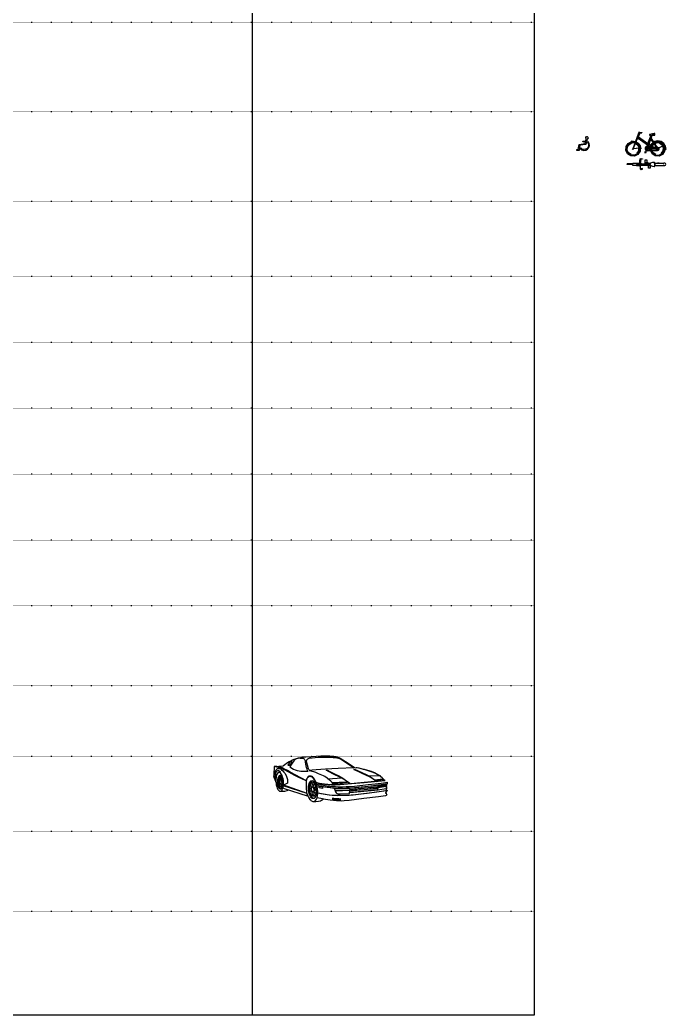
# Model space of a CAD drawing. Header units: millimetres. Extents: x 85290 to 188623, y -54691 to 10726.
# Drawn here: x 106373 to 127456, y -54691 to -22202 of the extents above; entities that cross this region are included whole.
import ezdxf

# ---------------------------------------------------------------- set-up
doc = ezdxf.new("R2010")
doc.units = ezdxf.units.MM
doc.linetypes.add('ACAD_ISO07W100', pattern=[3, 0, -3])
doc.linetypes.add('ELGO_LTYPE0', pattern=[0])
doc.layers.add('AUTO', color=150, linetype='Continuous')
doc.layers.add('RAZMER', color=5, linetype='Continuous')

# ---------------------------------------------------------------- blocks, each defined once
blk = doc.blocks.new('Handicap')
h = blk.add_hatch(color=1)
h.paths.add_polyline_path([(-0.34, 1.82), (1.03, 1.61), (1.11, 2.11), (-0.46, 2.34), (-0.68, 3.32, 5.475426), (-1.17, 3.22), (-0.53, 0.4), (2.68, -0.06), (3.17, -2.83), (4.42, -2.83), (4.42, -2.33), (3.59, -2.33), (3.11, 0.38), (-0.12, 0.85)])
h.paths.add_polyline_path([(2.54, -1.84), (2.16, -1.51, -0.996314), (-1.35, 1.51), (-1.73, 1.84, 0.996968)])
at = {"color": 1}
blk.add_lwpolyline([(-1.73, 1.84), (-1.35, 1.51, 0.996314), (2.16, -1.51), (2.54, -1.84, -0.996314), (-1.73, 1.84)], format="xyb", dxfattribs=at)
blk.add_lwpolyline([(-0.12, 0.85), (-0.34, 1.82), (1.03, 1.61), (1.11, 2.11), (-0.46, 2.34), (-0.68, 3.32, 5.475426), (-1.17, 3.22), (-0.53, 0.4), (2.68, -0.06), (3.17, -2.83), (4.42, -2.83), (4.42, -2.33), (3.59, -2.33), (3.11, 0.38)], format="xyb", close=True, dxfattribs=at)
blk = doc.blocks.new('a_32')
for p, q in [((-69.853139, 1.505518), (-69.317198, 2.258933)), ((-69.853139, 1.505518), (-59.250403, 1.505518)), ((-69.317198, 0.752103), (-69.853139, 1.505518)), ((-69.317198, 2.258933), (-59.746695, 2.258933)), ((-59.746695, 2.258933), (-69.317198, 2.258933)), ((-68.954301, 0.752103), (-69.317198, 0.752103)), ((-65.451193, 0.752103), (-68.954301, 0.752103)), ((-59.746695, 0.752103), (-65.451193, 0.752103)), ((-59.746695, 2.258933), (-59.250403, 2.258933)), ((-59.250403, 0.752103), (-59.746695, 0.752103)), ((-59.250403, -0.583208), (-59.250403, 3.292334)), ((-59.250403, 3.292334), (-46.894742, 3.292334)), ((-57.804513, 3.292334), (-57.804513, 3.338718)), ((-57.804513, 3.338718), (-57.068754, 3.338718)), ((-57.804513, 3.338718), (-56.914855, 3.292334)), ((-57.068754, 3.338718), (-56.179119, 3.292334)), ((-56.269742, 3.297067), (-46.853924, 3.589988)), ((-53.21486, 3.099418), (-50.666214, 2.966547)), ((-52.976585, -0.061285), (-50.666214, 0.059176)), ((-52.914072, 2.687788), (-50.666214, 2.570605)), ((-52.87931, 0.339747), (-50.666214, 0.455129)), ((-49.930668, 2.966547), (-52.624822, 3.107035)), ((-49.930668, 0.059176), (-52.386332, -0.068843)), ((-51.122284, 1.105464), (-51.022268, 1.912892)), ((-50.656462, 0.459373), (-51.122284, 1.105464)), ((-51.022268, 1.912892), (-50.415254, 2.408695)), ((-50.666214, 2.966547), (-49.930668, 2.966547)), ((-50.666214, 2.570605), (-49.930668, 2.570605)), ((-50.666214, 0.455129), (-50.525404, 0.455129)), ((-50.666214, 0.059176), (-49.930668, 0.059176)), ((-50.626183, 0.455129), (-50.656462, 0.459373)), ((-50.415254, 2.408695), (-47.535372, 2.408695)), ((-49.930668, 2.570605), (-49.930668, 2.966547)), ((-49.930668, 0.059176), (-49.930668, 0.381541)), ((-49.930668, 0.357711), (-49.897671, 0.353074)), ((-49.897671, 0.353074), (-49.3047, 0.353074)), ((-49.350215, 0.412357), (-49.11387, 0.10488)), ((-49.182034, 2.408695), (-49.029112, 2.529252)), ((-49.11387, 0.10488), (-48.758603, 0.384963)), ((-49.11387, 0.10488), (-46.792579, 0.10488)), ((-49.029112, 2.529252), (-48.936534, 2.408695)), ((-49.029112, 2.529252), (-46.999431, 2.529252)), ((-48.758603, 0.384963), (-48.762703, 0.396919)), ((-48.758603, 0.384963), (-48.756075, 0.396776)), ((-48.512126, 0.353074), (-47.535372, 0.353074)), ((-47.535372, 0.226021), (-47.535372, 2.455568)), ((-47.535372, 2.455568), (-45.360351, 2.455568)), ((-45.360351, 0.226021), (-47.535372, 0.226021)), ((-47.009588, 2.455568), (-45.801759, 11.260498)), ((-46.809197, 0.226021), (-45.801759, -7.118118)), ((-45.107437, 10.753322), (-46.165252, 2.455568)), ((-46.155882, 2.529252), (-30.999423, 2.529252)), ((-46.058608, 3.292334), (-45.77384, 3.292334)), ((-46.017385, 3.616011), (-45.088482, 3.644919)), ((-45.107437, -6.610942), (-45.979119, 0.226021)), ((-45.963693, 0.10488), (-30.718375, 0.10488)), ((-45.801759, 11.260498), (-44.379688, 12.06187)), ((-45.088482, 3.237104), (-45.606065, 3.220999)), ((-45.360351, 2.455568), (-45.360351, 0.226021)), ((-45.276571, 3.231251), (-44.072271, 2.732027)), ((-44.280863, 11.184621), (-45.107437, 10.753322)), ((-45.088482, 3.644919), (-45.088482, 3.237104)), ((-45.052743, -0.408101), (-44.091416, 0.003076)), ((-44.379688, 12.06187), (-42.022276, 11.448538)), ((-42.022276, 10.565281), (-44.280863, 11.184621)), ((-44.091416, 0.003076), (-44.048644, 0.10488)), ((-44.072271, 2.732027), (-43.9883, 2.529252)), ((-42.022276, 11.448538), (-42.022276, 10.565281)), ((-37.005663, 4.785693), (-37.005663, 9.544337)), ((-37.005663, 9.544337), (-34.125591, 9.544337)), ((-36.132432, 4.785693), (-37.005663, 4.785693)), ((-36.863685, 3.185988), (-36.863685, 3.845894)), ((-36.863685, 3.845894), (-36.771894, 3.844476)), ((-35.390044, 3.163087), (-36.863685, 3.185988)), ((-36.771894, 3.844476), (-36.282635, 3.83687)), ((-36.203719, 3.835642), (-36.771894, 3.844476)), ((-36.771894, 3.844476), (-36.217595, 3.835833)), ((-36.445714, 3.851557), (-36.445714, 4.785693)), ((-32.169152, 3.851557), (-36.445714, 3.851557)), ((-36.406255, 3.178859), (-36.282635, 3.176951)), ((-36.282635, 3.83687), (-36.203719, 3.835642)), ((-36.282635, 3.83687), (-33.735562, 3.797269)), ((-36.134005, 3.174663), (-34.084392, 3.142774)), ((-36.132432, 4.90737), (-32.169152, 4.90737)), ((-36.091424, 3.83389), (-33.666015, 3.796196)), ((-35.390044, 3.822947), (-32.913304, 3.784466)), ((-32.892204, 3.124213), (-35.390044, 3.163087)), ((-34.125591, 9.544337), (-34.125591, 4.90737)), ((-34.084392, 3.142774), (-34.084392, 2.529252)), ((-33.128334, 2.561379), (-27.733613, 2.561379)), ((-33.014083, -0.863671), (-33.014083, 0.10488)), ((-32.913304, 3.124559), (-28.757239, 3.059912)), ((-31.862903, 3.108203), (-32.892204, 3.124213)), ((-32.70607, 3.12134), (-32.70607, 3.665483)), ((-32.70607, 3.665483), (-26.57013, 3.570068)), ((-27.361346, 3.038228), (-32.70607, 3.12134)), ((-32.636738, 3.780174), (-29.246307, 3.727436)), ((-32.169152, 4.90737), (-32.169152, 3.851557)), ((-31.312705, 2.561379), (-31.312705, 3.099656)), ((-31.312705, 3.099656), (-29.389453, 3.069723)), ((-31.312705, 2.859569), (-27.39122, 2.999806)), ((-31.287909, 2.561379), (-27.63145, 2.692139)), ((-30.877352, 3.092921), (-27.361346, 3.038228)), ((-30.718375, 0.10488), (-30.363107, 0.384963)), ((-30.607629, 0.192189), (-28.737522, 0.192189)), ((-30.363107, 0.384963), (-30.347276, 0.46103)), ((-30.349613, 0.449657), (-28.086925, 0.449657)), ((-29.246307, 3.727436), (-29.354501, 3.729105)), ((-29.246307, 3.727436), (-28.665257, 3.718412)), ((-28.757239, 3.059912), (-28.665257, 3.058493)), ((-28.737522, 0.192189), (-28.737522, -0.846636)), ((-28.737522, 0.122607), (-27.805686, 0.089312)), ((-27.146101, 3.313816), (-28.73478, 1.279247)), ((-28.73478, 1.279247), (-27.146101, -0.755322)), ((-28.665257, 3.718412), (-28.665257, 3.602636)), ((-28.665257, 3.058493), (-27.361346, 3.038228)), ((-27.853728, 2.561379), (-27.806855, 2.685893)), ((-27.806855, 0.089359), (-27.772475, 0)), ((-27.772475, 0), (-27.714849, -0.026905)), ((-23.742581, 4.827833), (-27.146101, 3.313816)), ((-20.568181, 4.853511), (-23.742581, 4.827833)), ((-20.355082, 4.853511), (-20.568181, 4.853511)), ((-19.149805, 2.793264), (-20.568181, 4.853511)), ((-18.914843, 2.793264), (-20.355082, 4.853511)), ((-19.379688, 3.45825), (-14.51602, 3.382671)), ((-19.261528, 3.289259), (-4.074622, 3.289259)), ((-19.149805, -0.234771), (-19.149805, 2.793264)), ((-18.914843, -0.234771), (-18.914843, 2.793264)), ((-17.08088, 3.422511), (-17.08088, 3.538227)), ((-17.08088, 3.538227), (-17.020321, 3.537309)), ((-17.020321, 3.537309), (-15.882826, 3.519583)), ((-16.586328, 3.530562), (-12.933016, 3.473783)), ((-16.110945, 3.523147), (-13.035942, 3.475344)), ((-13.035942, 3.475344), (-14.480877, 3.497803)), ((-14.480877, 3.497803), (-11.745716, 3.455269)), ((-14.38458, 3.380609), (-14.360357, 3.380227)), ((-14.360357, 3.380227), (-14.360357, 3.289259)), ((-14.211345, 3.493607), (-12.900019, 3.473246)), ((-11.685157, 3.45434), (-12.067581, 3.460252)), ((-11.745716, 3.455269), (-11.685157, 3.45434)), ((-11.685157, 3.289259), (-11.685157, 3.45434)), ((-10.082627, 3.289259), (-3.361917, 3.534663)), ((-3.361917, 3.104782), (-3.697658, 3.092527)), ((-3.361917, 3.534663), (-3.361917, 3.104782)), ((-1.220513, 3.289259), (-3.361917, 3.289259)), ((-1.25568, -0.586283), (0, 0)), ((0.017571, 2.728951), (-1.220513, 3.289259)), ((0, 0), (0.530838, 1.37744)), ((0.530838, 1.37744), (0.017571, 2.728951)), ((-53.883601, -0.583208), (-59.250403, -0.583208)), ((-49.503327, -0.583208), (-53.883601, -0.583208)), ((-52.533222, -0.583208), (-46.673251, -0.765526)), ((-46.698261, -0.583208), (-49.503327, -0.583208)), ((-45.875788, -0.583208), (-45.80586, -0.583208)), ((-45.849419, -0.791168), (-44.864846, -0.821781)), ((-45.801759, -7.118118), (-44.379688, -7.919478)), ((-44.864846, -0.413966), (-45.382834, -0.397849)), ((-45.300007, -0.400436), (-44.864846, -0.413966)), ((-44.864846, -0.413966), (-45.296884, -0.400543)), ((-44.280863, -7.042241), (-45.107437, -6.610942)), ((-44.864846, -0.821781), (-44.864846, -0.413966)), ((-44.379688, -7.919478), (-42.022276, -7.306158)), ((-42.022276, -6.422901), (-44.280863, -7.042241)), ((-42.022276, -7.306158), (-42.022276, -6.422901)), ((-30.801178, -0.863671), (-33.014083, -0.863671)), ((-30.801178, -5.605268), (-30.801178, -0.846636)), ((-30.801178, -0.846636), (-27.930666, -0.846636)), ((-27.930666, -5.605268), (-30.801178, -5.605268)), ((-27.930666, -0.846636), (-27.930666, -5.605268)), ((-27.146101, -0.755322), (-23.742581, -2.26934)), ((-23.742581, -2.26934), (-20.568181, -2.295017)), ((-20.568181, -2.295017), (-19.149805, -0.234771)), ((-20.568181, -2.295017), (-20.355082, -2.295017)), ((-20.355082, -2.295017), (-18.914843, -0.234771)), ((-19.160557, -0.586283), (-4.105282, -0.586283)), ((-8.953906, -0.586283), (-3.361917, -0.819147)), ((-3.361917, -0.389254), (-3.711916, -0.374711)), ((-3.361917, -0.819147), (-3.361917, -0.389254)), ((-3.361917, -0.586283), (-1.25568, -0.586283))]:
    blk.add_line(p, q)
blk = doc.blocks.new('a_41')
at = {"color": 0, "linetype": 'ELGO_LTYPE0'}
for p, q in [((-55.605568, 62.487304), (-61.174415, 47.187304)), ((-55.862697, 52.449315), (-52.490138, 61.715334)), ((-55.605568, 65.092092), (-52.228613, 65.092092)), ((-55.605568, 61.715334), (-52.228613, 61.715334)), ((-52.913966, 64.16924), (-54.478126, 64.16924)), ((-54.478126, 62.783789), (-52.913966, 62.783789)), ((-52.913966, 64.16924), (-47.046094, 64.16924)), ((-52.913966, 62.783789), (-52.913966, 64.16924)), ((-52.913966, 62.783789), (-47.046094, 62.783789)), ((-52.228613, 65.092092), (-52.228613, 64.16924)), ((-52.228613, 61.715334), (-52.228613, 62.783789)), ((-47.046094, 62.783789), (-50.706153, 62.783789)), ((-47.046094, 64.16924), (-47.046094, 62.783789)), ((-30.206348, 33.841896), (-21.885938, 56.701564)), ((-13.736915, 60.931933), (-26.416114, 58.431351)), ((-26.416114, 58.431351), (-26.280763, 56.701564)), ((-26.280763, 56.701564), (-13.406056, 56.701564)), ((-21.83379, 47.259277), (-18.396973, 56.701564)), ((-18.665431, 59.959966), (-11.534864, 61.366212)), ((-11.534864, 61.366212), (-13.736915, 60.931933)), ((-13.406056, 56.701564), (-13.736915, 60.931933)), ((-13.406056, 56.701564), (-11.17002, 56.701564)), ((-11.17002, 56.701564), (-11.534864, 61.366212)), ((-89.666991, 25.858158), (-83.987014, 34.518945)), ((-88.859962, 25.591898), (-83.421193, 33.884769)), ((-87.554007, 25.161087), (-82.505666, 32.858741)), ((-86.154591, 24.704003), (-81.520413, 31.770169)), ((-83.987014, 34.518945), (-74.7375, 39.179396)), ((-83.421193, 33.884769), (-74.564551, 38.347363)), ((-82.505666, 32.858741), (-74.284767, 37.000978)), ((-81.520413, 31.770169), (-73.973929, 35.572558)), ((-74.7375, 39.179396), (-73.793851, 39.125687)), ((-74.564551, 38.347363), (-71.618848, 38.179689)), ((-74.284767, 37.000978), (-65.094044, 36.477929)), ((-74.223046, 36.770999), (-65.153711, 36.254882)), ((-73.793851, 41.284179), (-64.292287, 39.604008)), ((-73.793851, 38.564652), (-73.793851, 41.284179)), ((-73.793851, 38.634866), (-65.461524, 37.160158)), ((-65.492483, 37.095409), (-73.793851, 38.564652)), ((-64.710059, 36.633402), (-71.548926, 19.384819)), ((-70.004885, 20.398831), (-63.78467, 36.087012)), ((-65.537207, 35.092383), (-65.365626, 34.979885)), ((-58.717774, 33.095312), (-65.492483, 37.095409)), ((-65.461524, 37.160158), (-58.661036, 33.144974)), ((-65.153711, 36.254882), (-64.920704, 36.10205)), ((-65.094044, 36.477929), (-64.838185, 36.31016)), ((-64.459278, 34.385448), (-58.470901, 30.458301)), ((-64.292287, 39.604008), (-63.676368, 39.240628)), ((-64.05332, 38.289845), (-60.466408, 47.336429)), ((-64.014356, 35.507714), (-57.557519, 31.273245)), ((-63.931836, 35.715723), (-57.470997, 31.478715)), ((-59.324317, 47.336429), (-63.136916, 37.720507)), ((-62.750782, 38.69453), (-56.52002, 35.01836)), ((-61.174415, 47.187304), (-60.607325, 46.980863)), ((-60.607325, 46.980863), (-61.015137, 47.129297)), ((-60.466408, 47.336429), (-59.324317, 47.336429)), ((-54.146095, 27.167529), (-58.717774, 33.095312)), ((-58.661036, 33.144974), (-54.072072, 27.194631)), ((-58.470901, 30.458301), (-54.668458, 22.911966)), ((-58.423244, 50.87471), (-57.500781, 52.871388)), ((-58.175294, 46.095705), (-57.115625, 49.007129)), ((-58.056347, 51.668852), (-29.624512, 31.15347)), ((-57.557519, 31.273245), (-53.469922, 23.161035)), ((-57.326563, 31.291359), (-53.253906, 23.208838)), ((-57.155763, 49.036133), (-31.431935, 30.474609)), ((-56.52002, 35.01836), (-51.279103, 28.217727)), ((-55.939453, 52.504688), (-30.179102, 33.916801)), ((-52.998828, 22.204739), (-54.146095, 27.167529)), ((-54.072072, 27.194631), (-52.920507, 22.213041)), ((-51.279103, 28.217727), (-49.358888, 19.903958)), ((-34.327637, 22.518897), (-31.380861, 30.61499)), ((-32.903613, 27.086574), (-32.687696, 27.024662)), ((-31.372169, 20.465529), (-26.681837, 31.125098)), ((-29.926075, 30.129349), (-29.495801, 31.0606)), ((-25.167676, 33.174222), (-29.624512, 33.174222)), ((-29.624512, 31.125098), (-25.167676, 31.125098)), ((-29.495801, 31.0606), (-29.585157, 31.125098)), ((-29.495801, 31.0606), (-29.466016, 31.125098)), ((-26.960352, 33.174222), (-22.235548, 46.15547)), ((-25.167676, 31.125098), (-25.167676, 33.174222)), ((-23.987403, 26.731497), (-19.186427, 34.387111)), ((-15.273927, 35.77432), (-23.027442, 47.336429)), ((-23.027442, 47.336429), (-21.885938, 47.336429)), ((-14.520216, 36.353516), (-21.885938, 47.336429)), ((-21.885938, 47.336429), (-14.709766, 36.636138)), ((-21.885938, 47.336429), (-14.794337, 36.762309)), ((-15.159473, 37.306738), (-21.83379, 47.259277)), ((-21.42881, 25.579834), (-17.225196, 32.278227)), ((-17.173243, 32.222318), (-21.361036, 25.549316)), ((-20.960645, 25.161087), (-15.912208, 32.858741)), ((-19.575099, 24.704003), (-14.940821, 31.770169)), ((-19.186427, 34.387111), (-15.92793, 36.749613)), ((-17.225196, 32.278227), (-10.995607, 36.798244)), ((-10.967189, 36.725294), (-17.173243, 32.222318)), ((-15.912208, 32.858741), (-13.973633, 33.835548)), ((-12.066602, 39.549219), (-15.159473, 37.306738)), ((-14.940821, 31.770169), (-13.182716, 32.656008)), ((-14.293263, 34.312015), (-5.697657, 21.494341)), ((-13.525001, 34.869438), (-4.555567, 21.494341)), ((-7.691309, 37.000978), (-13.120118, 34.265625)), ((-13.120118, 34.265625), (-12.992774, 34.075683)), ((-12.329103, 33.086133), (-7.394336, 35.572558)), ((-6.33877, 24.153417), (-12.329103, 33.086133)), ((-3.362696, 41.44063), (-12.066602, 39.549219)), ((-10.995607, 36.798244), (-3.362696, 38.458305)), ((-3.362696, 38.379204), (-10.967189, 36.725294)), ((-7.643458, 36.770999), (1.42578, 36.254882)), ((-3.574805, 20.382178), (12.977148, 29.99556)), ((5.341211, 39.549219), (-3.362696, 41.44063)), ((-3.362696, 38.458305), (4.270117, 36.798244)), ((4.241796, 36.725294), (-3.362696, 38.379204)), ((1.042284, 35.092383), (8.108593, 30.458301)), ((1.42578, 36.254882), (9.021972, 31.273245)), ((10.447754, 32.222318), (4.241796, 36.725294)), ((4.270117, 36.798244), (10.499705, 32.278227)), ((12.461035, 34.387111), (5.341211, 39.549219)), ((8.108593, 30.458301), (9.06211, 28.565919)), ((9.021972, 31.273245), (10.086424, 29.160791)), ((11.911131, 22.911966), (9.391211, 27.912843)), ((13.109569, 23.161035), (10.41543, 28.507715)), ((11.759375, 30.132425), (10.447754, 32.222318)), ((10.499705, 32.278227), (11.823143, 30.169487)), ((12.147654, 29.51377), (14.635645, 25.549316)), ((14.703418, 25.579834), (12.211327, 29.550785)), ((17.261915, 26.731497), (12.461035, 34.387111)), ((12.977148, 29.99556), (12.977148, 30.839747)), ((-90.255569, 15.517729), (-89.666991, 25.858158)), ((-85.595022, 6.268406), (-90.255569, 15.517729)), ((-89.423441, 15.690678), (-88.859962, 25.591898)), ((-84.960841, 6.834232), (-89.423441, 15.690678)), ((-88.077151, 15.97051), (-87.554007, 25.161087)), ((-83.934765, 7.74976), (-88.077151, 15.97051)), ((-87.833207, 16.018313), (-83.745604, 7.90615)), ((-86.634766, 16.267436), (-86.154591, 24.704003)), ((-82.832228, 8.721101), (-86.634766, 16.267436)), ((-76.933985, 0.588524), (-85.595022, 6.268406)), ((-76.667773, 1.395607), (-84.960841, 6.834232)), ((-76.236914, 2.701461), (-83.934765, 7.74976)), ((-83.745604, 7.90615), (-76.149415, 2.924561)), ((-75.765918, 4.087019), (-82.832228, 8.721101)), ((-66.593458, 0), (-76.933985, 0.588524)), ((-66.766407, 0.832081), (-76.667773, 1.395607)), ((-67.046289, 2.178418), (-76.236914, 2.701461)), ((-76.149415, 2.924561), (-67.080178, 2.408397)), ((-72.894238, 19.739794), (-72.525291, 18.528467)), ((-72.525291, 18.528467), (-71.427147, 17.938769)), ((-71.548926, 19.384819), (-70.406936, 19.384819)), ((-71.427147, 17.938769), (-70.24297, 18.316215)), ((-71.13369, 21.240627), (-70.869433, 21.098733)), ((-70.665531, 20.328664), (-51.459472, 22.368216)), ((-51.459472, 21.73506), (-70.665531, 19.695508)), ((-70.665531, 19.695508), (-70.665531, 20.328664)), ((-70.406936, 19.384819), (-70.266991, 19.737845)), ((-70.24297, 18.316215), (-69.666605, 19.439602)), ((-69.978808, 20.464652), (-69.960158, 20.403564)), ((-69.971095, 20.439261), (-54.716994, 22.05913)), ((-69.666605, 19.439602), (-69.77344, 19.790238)), ((-67.080178, 2.408397), (-58.967774, 6.495905)), ((-58.825295, 6.320655), (-67.046289, 2.178418)), ((-57.909768, 5.294633), (-66.766407, 0.832081)), ((-57.343947, 4.660499), (-66.593458, 0)), ((-59.782814, 7.409274), (-55.148633, 14.475441)), ((-58.967774, 6.495905), (-53.986134, 14.091944)), ((-53.776954, 14.018356), (-58.825295, 6.320655)), ((-52.471094, 13.587546), (-57.909768, 5.294633)), ((-51.663967, 13.321292), (-57.343947, 4.660499)), ((-55.148633, 14.475441), (-54.755371, 21.385061)), ((-54.668458, 22.911966), (-54.719143, 22.022074)), ((-53.986134, 14.091944), (-53.563769, 21.511572)), ((-53.34922, 21.534377), (-53.776954, 14.018356)), ((-53.469922, 23.161035), (-53.527539, 22.148585)), ((-53.52539, 22.185695), (-53.31084, 22.208452)), ((-53.253906, 23.208838), (-53.312989, 22.17139)), ((-52.855958, 21.58677), (-52.466993, 19.903958)), ((-52.386721, 19.903958), (-52.777638, 21.595072)), ((-52.111523, 19.903958), (-52.471094, 13.587546)), ((-52.466993, 19.903958), (-52.386721, 19.903958)), ((-49.358888, 19.903958), (-52.386721, 19.903958)), ((-51.289259, 19.903958), (-51.663967, 13.321292)), ((-51.459472, 22.368216), (-51.459472, 21.73506)), ((-50.699903, 19.903958), (-51.289259, 19.903958)), ((-50.161232, 19.903958), (-50.699903, 19.903958)), ((-39.257422, 11.453759), (-37.901466, 11.453759)), ((-39.257422, 9.404635), (-34.785645, 9.404635)), ((-36.170997, 24.947512), (-38.134864, 22.03604)), ((-38.134864, 22.03604), (-38.012305, 18.526321)), ((-38.012305, 18.526321), (-35.850099, 15.758937)), ((-36.699903, 9.605324), (-34.563184, 14.461332)), ((-36.375001, 14.980864), (-32.441505, 13.852977)), ((-33.027247, 26.091748), (-36.170997, 24.947512)), ((-34.785645, 11.453759), (-35.886525, 11.453759)), ((-35.850099, 15.758937), (-32.47422, 14.790922)), ((-34.785645, 9.404635), (-34.785645, 11.453759)), ((-34.72168, 22.518897), (-32.483498, 22.518897)), ((-34.72168, 18.83052), (-30.418458, 18.83052)), ((-34.200391, 15.285891), (-32.640626, 18.83052)), ((-33.37754, 21.494341), (-32.934375, 21.494341)), ((-33.37754, 20.264893), (-24.424317, 20.264893)), ((-33.060254, 21.208256), (-31.372169, 20.465529)), ((-32.581836, 14.556837), (-23.404298, 15.005958)), ((-32.581836, 13.942146), (-32.581836, 14.556837)), ((-23.102052, 14.406055), (-32.581836, 13.942146)), ((-32.441505, 13.852977), (-28.59629, 15.252494)), ((-30.919434, 21.494341), (-24.189942, 21.494341)), ((-30.468653, 22.518897), (-30.418458, 22.518897)), ((-30.418458, 22.518897), (-30.418458, 21.494341)), ((-30.418458, 18.83052), (-30.418458, 20.264893)), ((-23.404298, 15.005958), (-30.185353, 14.674121)), ((-28.960548, 25.94639), (-26.450879, 22.73423)), ((-28.899513, 26.085108), (-24.208399, 25.555616)), ((-28.641798, 26.670706), (-24.095313, 26.15757)), ((-28.59629, 15.252494), (-26.308106, 18.644827)), ((-26.450879, 22.73423), (-26.407618, 21.494341)), ((-26.308106, 18.644827), (-26.364649, 20.264893)), ((-25.746388, 17.372608), (-25.202833, 20.264893)), ((-24.922169, 17.372608), (-25.746388, 17.372608)), ((-24.971681, 21.494341), (-23.987403, 26.731497)), ((-22.972755, 17.372608), (-24.922169, 17.372608)), ((-23.662208, 15.517729), (-23.556641, 17.372608)), ((-19.001563, 6.268406), (-23.662208, 15.517729)), ((-22.972755, 17.372608), (-21.42881, 25.579834)), ((-22.89922, 17.372608), (-22.972755, 17.372608)), ((-21.361036, 25.549316), (-22.89922, 17.372608)), ((-22.355177, 20.264893), (-3.574805, 20.264893)), ((-3.574805, 21.494341), (-22.123829, 21.494341)), ((-21.483692, 15.97051), (-21.239259, 20.264893)), ((-21.253712, 16.018313), (-17.166114, 7.90615)), ((-21.169337, 21.494341), (-20.960645, 25.161087)), ((-21.055567, 15.120947), (-20.807618, 15.133059)), ((-20.943556, 25.187158), (-20.690821, 25.158596)), ((-20.753321, 14.520996), (-20.505372, 14.533156)), ((-20.568165, 25.759476), (-20.315528, 25.730961)), ((-20.055274, 16.267436), (-19.827735, 20.264893)), ((-16.252735, 8.721101), (-20.055274, 16.267436)), ((-19.757813, 21.494341), (-19.575099, 24.704003)), ((-4.098828, 15.950781), (-19.515528, 15.196293)), ((-19.515528, 15.196293), (-6.121192, 15.851807)), ((-19.374415, 25.010013), (-7.128419, 23.627835)), ((-19.213282, 14.59639), (-4.098828, 15.336036)), ((-10.340626, 0.588524), (-19.001563, 6.268406)), ((-18.999024, 25.582373), (-7.574317, 24.292874)), ((-17.341407, 7.74976), (-9.643556, 2.701521)), ((-17.166114, 7.90615), (-9.569922, 2.924561)), ((-9.186427, 4.087019), (-16.252735, 8.721101)), ((0, 0), (-10.340626, 0.588524)), ((-9.643556, 2.701521), (-0.452833, 2.178418)), ((-9.569922, 2.924561), (-0.500684, 2.408397)), ((-7.71631, 20.264893), (-7.648146, 18.314016)), ((-7.648146, 18.314016), (-6.225196, 16.492724)), ((-7.374024, 19.889897), (-6.619142, 17.467189)), ((-7.141602, 21.494341), (-6.436329, 22.539943)), ((-6.619142, 17.467189), (-4.372266, 16.287845)), ((-6.436329, 22.539943), (-6.406153, 22.550928)), ((-4.098828, 23.900586), (-6.33877, 24.153417)), ((-6.225196, 16.492724), (-4.003419, 15.855664)), ((-4.098828, 23.285889), (-5.892774, 23.488378)), ((-5.892774, 23.488378), (-5.825196, 23.387503)), ((-4.264453, 23.33042), (-5.488184, 22.885012)), ((-5.488184, 22.885012), (-5.195216, 22.448098)), ((-4.873145, 20.264893), (-4.283008, 19.384819)), ((-4.372266, 16.287845), (-1.949513, 17.042678)), ((-4.300684, 15.940922), (-4.098828, 15.950781)), ((-4.286036, 23.947709), (-1.697266, 23.205423)), ((-4.283008, 19.384819), (-3.140919, 19.384819)), ((-4.098828, 15.336036), (-4.098828, 15.950781)), ((-3.776661, 20.264893), (-4.001172, 20.134526)), ((-4.001172, 20.134526), (-4.001172, 20.264893)), ((-3.981836, 15.23838), (-1.451271, 16.159427)), ((-3.771876, 22.891557), (-2.162305, 22.046733)), ((-3.140919, 19.384819), (-3.731153, 20.264893)), ((-3.574805, 20.264893), (-3.574805, 21.494341)), ((-1.949513, 17.042678), (-0.770216, 19.289553)), ((-1.697266, 23.205423), (-1.219727, 22.594189)), ((-0.770216, 19.289553), (-1.488184, 21.594047)), ((-1.451271, 16.159427), (0.054687, 18.391996)), ((-0.039259, 21.083349), (-0.766017, 22.013527)), ((-0.500684, 2.408397), (7.611717, 6.495905)), ((0.054687, 18.391996), (-0.039259, 21.083349)), ((9.24951, 4.660499), (0, 0)), ((6.79668, 7.409274), (11.430858, 14.475441)), ((7.611717, 6.495905), (12.59336, 14.091944)), ((14.929492, 13.321292), (9.24951, 4.660499)), ((11.430858, 14.475441), (11.911131, 22.911966)), ((12.59336, 14.091944), (13.109569, 23.161035)), ((14.286522, 26.105666), (14.676659, 25.331348)), ((14.635645, 25.549316), (16.173826, 17.372608)), ((16.247363, 17.372608), (14.703418, 25.579834)), ((15.395508, 21.509963), (14.929492, 13.321292)), ((16.173826, 17.372608), (16.247363, 17.372608)), ((18.196778, 17.372608), (16.247363, 17.372608)), ((16.247363, 17.372608), (18.286036, 17.372608)), ((19.020997, 17.372608), (17.261915, 26.731497))]:
    blk.add_line(p, q, dxfattribs=at)
blk = doc.blocks.new('a_48')
at = {"linetype": 'Continuous'}
for p, q in [((-914.6505, 1253.1735), (-829.92, 1303.875)), ((-829.92, 1303.875), (-779.931, 1330.665)), ((-779.931, 1330.665), (-724.8975, 1356.0015)), ((-724.8975, 1356.0015), (-664.791, 1380.6255)), ((-664.791, 1380.6255), (-598.899, 1403.0835)), ((-598.899, 1403.0835), (-529.3875, 1423.347)), ((-529.3875, 1423.347), (-454.7745, 1439.2785)), ((-454.7745, 1439.2785), (-376.5705, 1450.878)), ((-376.5705, 1450.878), (-336.015, 1455.2385)), ((-336.015, 1455.2385), (-293.2935, 1457.4045)), ((-293.2935, 1457.4045), (42.7215, 1476.9555)), ((42.7215, 1476.9555), (203.49, 1485.648)), ((203.49, 1485.648), (357.0195, 1489.2675)), ((357.0195, 1489.2675), (498.978, 1486.3605)), ((498.978, 1486.3605), (564.8415, 1481.2875)), ((564.8415, 1481.2875), (627.855, 1473.336)), ((627.855, 1473.336), (685.767, 1462.4775)), ((685.767, 1462.4775), (740.088, 1447.971)), ((740.088, 1447.971), (788.6235, 1429.8735)), ((788.6235, 1429.8735), (833.511, 1407.4155)), ((833.511, 1407.4155), (1001.5185, 1303.875)), ((1001.5185, 1303.875), (1157.214, 1202.472)), ((-1318.7235, 1135.8675), (-1027.6245, 1165.5645)), ((-1297.0065, 1135.1265), (-1318.7235, 1135.8675)), ((-1230.3735, 1122.8145), (-1297.0065, 1135.1265)), ((-1180.413, 1109.0775), (-1230.3735, 1122.8145)), ((-1118.853, 1087.332), (-1180.413, 1109.0775)), ((-1045.722, 1056.9225), (-1118.853, 1087.332)), ((-961.704, 1015.6545), (-1045.722, 1056.9225)), ((-1027.6245, 1165.5645), (-1014.5715, 1177.1355)), ((-1014.5715, 1177.1355), (-976.923, 1208.286)), ((-976.923, 1208.286), (-914.6505, 1253.1735)), ((-645.24, 849.813), (-961.704, 1015.6545)), ((1157.214, 1202.472), (1315.8165, 1096.0245)), ((1315.8165, 1096.0245), (1366.518, 1106.1705)), ((1366.518, 1106.1705), (1438.1955, 1093.8585)), ((1438.1955, 1093.8585), (1517.1405, 1078.6395)), ((1517.1405, 1078.6395), (1615.6365, 1055.469)), ((1615.6365, 1055.469), (1725.7035, 1025.772)), ((1725.7035, 1025.772), (1841.5845, 987.411)), ((1841.5845, 987.411), (1898.784, 964.953)), ((-537.339, 795.492), (-645.24, 849.813)), ((-414.96, 737.58), (-537.339, 795.492)), ((-273.0015, 673.854), (-414.96, 737.58)), ((-266.5035, 705.717), (-273.0015, 673.854)), ((-255.645, 739.0335), (-266.5035, 705.717)), ((-237.519, 778.848), (-255.645, 739.0335)), ((-224.4945, 798.399), (-237.519, 778.848)), ((-210.0165, 812.877), (-224.4945, 798.399)), ((-194.085, 822.282), (-210.0165, 812.877)), ((-177.4125, 827.355), (-194.085, 822.282)), ((-160.0275, 829.521), (-177.4125, 827.355)), ((-142.671, 828.8085), (-160.0275, 829.521)), ((-110.067, 820.8285), (-142.671, 828.8085)), ((-83.277, 809.2575), (-110.067, 820.8285)), ((-64.4385, 798.399), (-83.277, 809.2575)), ((-41.268, 774.4875), (-66.633, 799.1115)), ((-66.633, 799.1115), (-57.9405, 793.326)), ((-57.9405, 793.326), (-64.4385, 798.399)), ((-17.385, 741.1995), (-41.268, 774.4875)), ((3.6195, 702.8385), (-17.385, 741.1995)), ((22.458, 662.283), (3.6195, 702.8385)), ((1898.784, 964.953), (1955.271, 940.329)), ((1955.271, 940.329), (2008.8795, 913.539)), ((2008.8795, 913.539), (2060.2935, 884.5545)), ((2060.2935, 884.5545), (2144.283, 830.9745))]:
    blk.add_line(p, q, dxfattribs=at)
for points in [[(-217.2555, 985.2165), (-222.3285, 991.0305), (-233.8995, 1012.035), (-250.572, 1050.396), (-267.216, 1110.5025), (-288.2205, 1219.1445), (-297.6255, 1281.417), (-304.8645, 1313.28), (-320.0835, 1353.123), (-332.3955, 1372.674), (-346.8735, 1387.8645), (-365.712, 1398.7515), (-388.17, 1402.371), (-463.467, 1405.9905), (-501.144, 1407.4155), (-537.339, 1405.9905), (-574.275, 1399.464), (-592.3725, 1393.6785), (-609.7575, 1385.6985), (-627.855, 1375.5525), (-645.24, 1362.528), (-662.625, 1346.5965), (-679.269, 1327.0455), (-739.3755, 1248.8415), (-781.3845, 1185.1155), (-815.4135, 1125.7215), (-781.3845, 1104.717), (-693.7755, 1057.635), (-637.2885, 1033.011), (-575.7285, 1010.5815), (-512.0025, 995.3625), (-448.2765, 989.577), (-270.8355, 987.411), (-217.2555, 985.2165)], [(1280.334, 1101.0975), (762.546, 1073.5665), (349.7805, 1050.396), (43.4625, 1030.845), (-79.6575, 1019.9865), (-149.169, 1014.9135), (-170.1735, 1018.533), (-184.6515, 1027.2255), (-194.7975, 1042.4445), (-202.7775, 1066.3275), (-262.884, 1306.7535), (-265.7625, 1323.426), (-264.309, 1341.5235), (-261.4305, 1351.6695), (-256.3575, 1361.8155), (-237.519, 1383.5325), (-223.782, 1392.9375), (-205.656, 1402.371), (-183.939, 1411.0635), (-157.149, 1418.3025), (-125.286, 1424.088), (-86.8965, 1427.7075), (107.901, 1440.0195), (293.2935, 1447.2585), (460.5885, 1447.2585), (535.1445, 1443.639), (601.7775, 1437.8535), (695.2005, 1429.161), (726.3225, 1426.995), (753.141, 1421.922), (779.931, 1413.942), (811.794, 1398.7515), (908.8365, 1342.2645), (1158.6675, 1182.2085), (1280.334, 1101.0975)], [(-265.05, 465.291), (-272.289, 673.854), (-795.15, 957.714), (-884.9535, 1006.962), (-1003.0005, 1065.615), (-1065.9855, 1093.146), (-1126.092, 1115.5755), (-1181.8665, 1132.248), (-1230.3735, 1138.746), (-1292.6745, 1140.9405), (-1318.011, 1139.487), (-1320.918, 1138.0335), (-1318.011, 1136.58), (-1336.1085, 867.198), (-1337.562, 859.9305), (-1339.728, 838.9545), (-1337.562, 807.804), (-1325.991, 769.4145), (-1257.9045, 623.1525), (-1264.431, 641.991), (-1269.504, 662.283), (-1276.002, 710.79), (-1278.168, 765.0825), (-1276.743, 820.8285), (-1272.3825, 874.437), (-1265.1435, 922.2315), (-1254.9975, 960.5925), (-1249.212, 975.099), (-1242.6855, 985.2165), (-1224.588, 1002.6015), (-1207.944, 1011.294), (-1191.2715, 1014.201), (-1176.7935, 1011.294), (-1163.028, 1003.3425), (-1151.457, 991.0305), (-1129.7115, 959.1675), (-1113.78, 922.2315), (-1101.468, 886.749), (-1092.063, 849.813), (-1041.3615, 522.4905), (-257.811, 271.947), (-265.05, 465.291)], [(-1258.617, 623.8935), (-1287.6015, 699.9315), (-1307.1525, 746.2725), (-1318.011, 783.8925), (-1318.7235, 834.594), (-1314.3915, 875.8905), (-1302.792, 928.017), (-1294.8405, 956.2605), (-1283.982, 983.7915), (-1271.67, 1009.8405), (-1256.451, 1033.011), (-1239.807, 1052.5905), (-1220.256, 1067.781), (-1209.3975, 1073.5665), (-1197.798, 1077.186), (-1185.486, 1080.093), (-1172.4615, 1080.093), (-1144.9305, 1075.02), (-1114.521, 1060.542), (-1080.492, 1036.659), (-1042.815, 1000.4355), (-1007.3325, 959.88), (-977.6355, 920.0655), (-932.748, 844.74), (-905.217, 776.6535), (-890.0265, 717.3165), (-885.666, 668.0685), (-887.1195, 631.1325), (-892.1925, 599.2695), (-1021.7525, 526.2663)], [(-797.316, 1299.5145), (-875.5485, 1187.2815), (-813.9885, 1174.2285), (-736.497, 1287.2025), (-797.316, 1299.5145)], [(614.0895, 550.734), (592.3725, 581.8845), (564.8415, 615.9135), (525.7395, 657.9225), (473.613, 706.458), (408.4335, 757.872), (330.2295, 809.2575), (285.342, 833.8815), (237.5475, 857.052), (126.7395, 905.559), (37.6485, 941.0415), (-33.3165, 965.6655), (-86.8965, 980.8845), (-152.076, 993.909), (-175.2465, 995.3625)], [(416.4135, 1015.6545), (492.4515, 979.431), (669.123, 893.247), (770.4975, 841.1205), (867.54, 788.9655), (950.817, 740.487), (1009.4985, 699.1905), (1144.902, 588.411), (1038.4545, 663.708), (938.5335, 726.7215), (887.091, 755.6775), (838.584, 779.5605), (588.012, 905.559), (371.4975, 1015.6545), (416.4135, 1015.6545)], [(1320.8895, 1045.323), (1392.5955, 1014.201), (1559.1495, 938.163), (1654.7385, 891.822), (1746.708, 844.74), (1825.653, 799.1115), (1858.2285, 778.107), (1883.5935, 759.297), (2019.738, 648.5175), (1912.5495, 723.8145), (1812.6, 786.7995), (1761.186, 815.7555), (1712.679, 839.667), (1276.002, 1045.323), (1320.8895, 1045.323)], [(2273.9295, 691.9515), (2257.257, 713.697), (2235.54, 737.58), (2203.677, 767.961), (2160.9555, 803.472), (2107.347, 841.1205), (2041.455, 880.2225), (1962.51, 917.871), (1869.828, 955.548), (1775.664, 988.836), (1682.2695, 1019.274), (1593.9195, 1045.323), (1442.556, 1083.7125), (1387.5225, 1095.312), (1351.299, 1101.0975)], [(-1107.282, 332.766), (-1095.6825, 338.5515), (-1084.1115, 347.244), (-1063.8195, 372.609), (-1047.1755, 407.3505), (-1033.41, 450.813), (-1024.005, 501.5145), (-1018.932, 557.2605), (-1023.264, 679.6395), (-1032.669, 741.1995), (-1046.4345, 795.492), (-1063.8195, 843.999), (-1083.3705, 883.842), (-1105.0875, 914.9925), (-1128.999, 936.7095), (-1141.311, 943.236), (-1153.623, 946.8555), (-1165.935, 947.568), (-1178.247, 944.661), (-1190.559, 939.6165), (-1201.4175, 930.183), (-1221.7095, 904.8465), (-1239.066, 870.0765), (-1252.119, 825.9015), (-1261.524, 775.941), (-1266.597, 720.195), (-1267.3095, 660.8295), (-1262.2365, 597.816), (-1252.8315, 536.997), (-1239.066, 481.935), (-1222.422, 433.428), (-1202.13, 393.585), (-1180.413, 362.463), (-1156.53, 341.4585), (-1144.218, 334.932), (-1131.906, 331.3125), (-1107.282, 332.766)], [(-1110.1605, 403.0185), (-1126.092, 400.1115), (-1142.0235, 406.638), (-1156.53, 420.4035), (-1170.267, 442.1205), (-1182.579, 470.364), (-1192.725, 504.393), (-1200.705, 544.236), (-1205.7495, 588.411), (-1207.944, 634.752), (-1206.4905, 678.2145), (-1202.871, 720.195), (-1195.632, 757.131), (-1186.1985, 790.419), (-1174.6275, 816.4965), (-1161.5745, 836.76), (-1145.643, 848.3595), (-1138.404, 851.2665), (-1130.4525, 851.979), (-1114.521, 845.4525), (-1099.302, 831.7155), (-1085.5365, 809.97), (-1073.2245, 781.7265), (-1063.107, 747.0135), (-1050.054, 662.9955), (-1050.054, 573.192), (-1054.4145, 531.924), (-1060.9125, 494.247), (-1070.346, 461.6715), (-1081.917, 434.8815), (-1094.97, 414.5895), (-1110.1605, 403.0185)], [(-1105.8285, 466.0035), (-1119.594, 463.8375), (-1132.6185, 468.198), (-1145.643, 479.0565), (-1157.2425, 494.988), (-1167.3885, 516.705), (-1176.081, 542.7825), (-1182.579, 573.933), (-1186.9395, 607.221), (-1188.393, 642.7035), (-1187.652, 676.761), (-1184.0325, 709.3365), (-1178.247, 738.321), (-1170.267, 763.629), (-1160.1495, 784.6335), (-1149.291, 800.565), (-1135.5255, 809.97), (-1122.4725, 812.877), (-1108.7355, 808.5165), (-1096.4235, 798.399), (-1084.824, 781.7265), (-1074.678, 760.0095), (-1065.9855, 733.248), (-1054.4145, 668.781), (-1054.4145, 599.2695), (-1063.8195, 537.7095), (-1081.917, 491.3685), (-1092.804, 475.437), (-1105.8285, 466.0035)], [(-1186.1985, 638.3715), (-1150.0035, 675.3075), (-1165.935, 777.3945), (-1147.0965, 799.824), (-1117.3995, 715.863), (-1086.99, 791.16), (-1083.3705, 788.253), (-1077.585, 778.107), (-1070.346, 762.9165), (-1089.156, 661.542), (-1053.6735, 615.9135), (-1057.293, 563.787), (-1099.302, 571.7385), (-1104.375, 471.0765), (-1126.092, 466.0035), (-1136.238, 576.8115), (-1182.579, 579.7185), (-1186.1985, 638.3715)], [(-1186.1985, 638.3715), (-1150.0035, 675.3075), (-1165.935, 777.3945), (-1147.0965, 799.824), (-1117.3995, 715.863), (-1086.99, 791.16), (-1083.3705, 788.253), (-1077.585, 778.107), (-1070.346, 762.9165), (-1089.156, 661.542), (-1053.6735, 615.9135), (-1057.293, 563.787), (-1099.302, 571.7385), (-1104.375, 471.0765), (-1126.092, 466.0035), (-1136.238, 576.8115), (-1182.579, 579.7185), (-1186.1985, 638.3715)], [(-1100.7555, 412.4235), (-1114.521, 410.2575), (-1127.5455, 416.784), (-1140.5985, 431.262), (-1152.1695, 452.2665), (-1162.3155, 480.51), (-1171.008, 514.539), (-1178.247, 553.641), (-1182.579, 596.3625), (-1184.0325, 641.2785), (-1183.32, 684), (-1179.7005, 723.8145), (-1173.8865, 760.0095), (-1165.935, 791.8725), (-1155.789, 817.209), (-1144.9305, 836.0475), (-1131.165, 846.906), (-1124.667, 849.813), (-1118.1405, 849.072), (-1104.375, 842.574), (-1092.063, 828.0675), (-1079.751, 806.3505), (-1069.605, 778.107), (-1060.9125, 744.1065), (-1050.054, 662.283), (-1049.3415, 575.358), (-1058.7465, 499.32), (-1066.7265, 468.198), (-1076.8725, 442.1205), (-1087.731, 424.023), (-1100.7555, 412.4235)], [(-1116.687, 569.5725), (-1122.4725, 568.86), (-1127.5455, 570.285), (-1136.979, 579.7185), (-1145.643, 597.816), (-1150.716, 621.7275), (-1152.1695, 647.7765), (-1149.291, 670.947), (-1143.477, 689.073), (-1134.072, 699.1905), (-1123.2135, 699.1905), (-1113.78, 689.7855), (-1105.8285, 671.688), (-1100.043, 647.064), (-1098.5895, 620.9865), (-1101.468, 597.1035), (-1107.9945, 579.7185), (-1116.687, 569.5725)], [(-42.009, -0.3705), (-4.332, 8.322), (12.312, 18.468), (28.9845, 32.2335), (56.487, 70.623), (78.204, 120.5835), (93.423, 181.4025), (102.1155, 250.9425), (103.569, 327.693), (96.33, 409.5165), (81.111, 492.081), (59.394, 568.119), (32.604, 637.659), (0.741, 697.7655), (-34.77, 747.726), (-72.4185, 784.6335), (-91.9695, 798.399), (-112.233, 807.804), (-132.525, 814.3305), (-152.076, 815.7555), (-171.627, 813.5895), (-189.7245, 807.0915), (-207.1095, 796.9455), (-223.041, 782.4675), (-237.519, 765.795), (-251.2845, 744.819), (-262.884, 721.6485), (-273.0015, 694.8585), (-277.5437, 676.7068)], [(-44.8875, 90.8865), (-57.9405, 91.599), (-70.965, 94.506), (-83.9895, 100.2915), (-96.3015, 108.2715), (-120.213, 132.8955), (-141.93, 166.212), (-161.481, 208.1925), (-177.4125, 256.728), (-189.7245, 311.049), (-197.7045, 369.702), (-201.324, 429.096), (-199.158, 485.583), (-191.8905, 536.997), (-180.3195, 581.8845), (-165.1005, 620.274), (-156.408, 636.2055), (-146.2905, 649.971), (-135.432, 661.542), (-123.8325, 669.522), (-111.5205, 675.3075), (-98.496, 678.2145), (-73.131, 675.3075), (-47.7945, 661.542), (-23.883, 636.918), (-2.166, 602.889), (17.385, 560.88), (33.3165, 512.373), (45.6285, 458.052), (54.321, 399.399), (57.228, 340.005), (55.0335, 283.518), (47.7945, 232.8165), (36.2235, 187.2165), (20.292, 149.5395), (2.166, 119.8425), (-8.6925, 108.984), (-20.2635, 100.2915), (-44.8875, 90.8865)], [(-31.122, 99.579), (-42.7215, 100.2915), (-53.58, 103.1985), (-75.297, 116.964), (-95.589, 140.847), (-114.4275, 173.451), (-131.0715, 214.0065), (-144.837, 260.3475), (-155.6955, 313.215), (-162.222, 370.4145), (-165.1005, 428.355), (-162.9345, 482.676), (-157.149, 533.3775), (-147.003, 576.8115), (-133.2375, 614.4885), (-117.306, 642.7035), (-98.496, 662.283), (-76.7505, 670.947), (-55.0335, 668.0685), (-33.3165, 654.303), (-13.0245, 630.42), (5.7855, 597.1035), (21.717, 557.2605), (36.2235, 509.466), (53.6085, 399.399), (55.7745, 341.4585), (53.6085, 287.1375), (47.7945, 237.177), (38.3895, 193.002), (24.624, 156.066), (8.6925, 127.11), (-10.146, 108.2715), (-31.122, 99.579)], [(49.248, 623.8935), (97.0425, 611.5815), (152.817, 599.2695), (228.114, 584.7915), (319.371, 571.7385), (425.8185, 560.1675), (543.837, 553.641), (672.7425, 553.641), (836.418, 563.046), (1065.2445, 579.7185), (1609.851, 627.513), (2302.173, 694.146)], [(49.248, 613.7475), (97.0425, 601.4355), (152.817, 589.1235), (228.114, 574.6455), (319.371, 561.621), (425.8185, 550.0215), (543.837, 543.495), (672.7425, 543.495), (836.418, 552.9285), (1065.2445, 569.5725), (1609.851, 617.367), (2302.173, 684)], [(425.8185, 739.746), (890.7105, 767.2485)], [(1773.498, 831.7155), (2097.2295, 849.072)], [(1971.9435, 684), (1947.3195, 703.551), (2233.374, 736.1265), (2256.5445, 715.863), (1971.9435, 684)], [(-1133.331, 331.3125), (-1049.3415, 332.0535), (-971.85, 338.5515), (-902.3385, 354.483), (-871.9005, 367.536), (-861.7126, 373.5397)], [(-257.811, 271.947), (-238.26, 171.9975), (-981.996, 412.4235), (-989.235, 414.5895), (-1005.879, 422.5695), (-1024.005, 437.76), (-1031.9565, 449.3595), (-1037.0295, 462.384), (-1048.629, 520.3245), (-1052.2485, 547.8555), (-257.811, 271.947)], [(-37.6485, 169.8315), (-49.248, 169.8315), (-60.1065, 172.71), (-81.8235, 183.597), (-102.1155, 202.407), (-120.9255, 228.4845), (-137.598, 261.06), (-151.3635, 298.737), (-162.222, 340.005), (-168.72, 385.6335), (-171.627, 431.9745), (-169.461, 475.437), (-163.647, 515.2515), (-153.5295, 550.0215), (-139.764, 579.7185), (-123.8325, 602.889), (-104.994, 618.108), (-83.277, 624.606), (-61.56, 622.44), (-39.8145, 611.5815), (-19.551, 592.0305), (-0.7125, 565.953), (15.219, 534.09), (29.697, 496.4415), (47.082, 408.804), (49.248, 363.1755), (47.082, 319.0005), (41.2965, 279.8985), (31.863, 244.416), (18.0975, 214.719), (2.166, 192.261), (-16.644, 177.0705), (-37.6485, 169.8315)], [(-167.295, 424.7355), (-107.901, 456.5985), (-133.2375, 594.909), (-102.828, 615.201), (-55.0335, 495.7005), (-5.073, 578.9775), (0, 573.933), (8.6925, 558.714), (21.0045, 536.256), (-10.146, 414.5895), (47.082, 340.005), (41.2965, 274.113), (-26.79, 302.3565), (-36.195, 174.9045), (-71.6775, 177.783), (-86.8965, 324.0735), (-161.481, 347.985), (-167.295, 424.7355)], [(-167.295, 424.7355), (-107.901, 456.5985), (-133.2375, 594.909), (-102.828, 615.201), (-55.0335, 495.7005), (-5.073, 578.9775), (0, 573.933), (8.6925, 558.714), (21.0045, 536.256), (-10.146, 414.5895), (47.082, 340.005), (41.2965, 274.113), (-26.79, 302.3565), (-36.195, 174.9045), (-71.6775, 177.783), (-86.8965, 324.0735), (-161.481, 347.985), (-167.295, 424.7355)], [(-55.746, 308.142), (-64.4385, 308.8545), (-73.131, 313.215), (-89.0625, 329.859), (-102.1155, 355.9365), (-107.1885, 371.868), (-110.808, 389.253), (-112.974, 424.023), (-107.901, 452.979), (-103.5405, 464.5785), (-97.755, 473.271), (-82.5645, 481.935), (-65.892, 477.603), (-49.9605, 460.959), (-36.936, 434.1405), (-28.2435, 400.8525), (-26.79, 366.795), (-31.122, 337.098), (-41.268, 316.8345), (-48.507, 311.049), (-55.746, 308.142)], [(-50.7015, 308.142), (-59.3655, 308.8545), (-68.058, 313.215), (-83.9895, 329.859), (-97.0425, 355.9365), (-102.1155, 371.868), (-105.735, 389.253), (-107.901, 424.023), (-102.828, 452.979), (-98.496, 464.5785), (-92.682, 473.271), (-77.4915, 481.935), (-60.819, 477.603), (-44.8875, 460.959), (-31.863, 434.1405), (-23.1705, 400.8525), (-21.717, 366.795), (-26.0775, 337.098), (-36.195, 316.8345), (-43.434, 311.049), (-50.7015, 308.142)], [(-44.175, 305.976), (-52.8675, 306.6885), (-61.56, 311.049), (-77.4915, 327.693), (-90.516, 353.7705), (-95.589, 369.702), (-99.2085, 387.087), (-101.3745, 421.8285), (-96.3015, 450.813), (-91.9695, 462.384), (-86.184, 471.0765), (-70.965, 479.769), (-54.321, 475.437), (-38.3895, 458.7645), (-25.3365, 431.9745), (-16.644, 398.658), (-15.1905, 364.629), (-19.551, 334.932), (-29.697, 314.6685), (-36.936, 308.8545), (-44.175, 305.976)], [(60.6169, 563.8373), (122.379, 558.0015), (227.4015, 543.495), (395.409, 513.8265), (494.6175, 498.6075), (588.7245, 488.4615), (677.8155, 482.676), (761.0925, 480.51), (908.8365, 481.935), (1029.0495, 484.1295), (1126.092, 489.2025), (1294.812, 502.9395), (1743.0885, 547.8555), (1971.9435, 573.192), (2168.907, 597.816), (2308.671, 618.8205), (2349.2265, 627.513), (2365.899, 634.0395), (2361.5385, 573.933)], [(102.6729, 280.3774), (201.324, 263.2545), (485.925, 216.885), (566.295, 208.1925), (660.4305, 202.407), (762.546, 200.241), (868.281, 200.241), (974.016, 202.407), (1075.3905, 206.7675), (1249.9245, 216.885), (1500.4965, 245.8695), (1861.848, 293.664), (2326.7685, 359.556), (2336.9145, 362.463), (2354.2995, 362.463), (2360.085, 358.8435), (2360.085, 350.8635), (2353.587, 337.839), (2336.202, 316.8345), (2308.671, 284.9715), (2305.7925, 277.7325), (2307.9585, 274.8255), (2321.724, 272.6595), (2329.6755, 269.7525), (2336.202, 262.5135), (2345.607, 241.509), (2348.514, 219.0795), (2344.8945, 208.9335), (2338.368, 199.5285), (2327.5095, 192.261), (2311.578, 187.2165), (2078.391, 153.9), (1608.3975, 91.599), (1128.9705, 32.946), (956.631, 15.561), (868.281, 11.229), (708.966, 24.2535), (501.144, 45.999), (356.307, 66.2625), (200.6115, 91.599), (74.7963, 112.7441)], [(2361.5385, 573.933), (2344.8945, 567.4065), (2305.0515, 559.4265), (2166.741, 538.422), (1745.9955, 489.915), (1514.2335, 466.7445), (1302.051, 447.1935), (1135.497, 433.428), (1039.1955, 428.355), (918.954, 426.189), (771.2385, 424.7355), (687.9615, 426.9015), (598.8705, 432.7155), (504.7635, 442.833), (405.555, 458.7645), (237.5475, 487.749), (132.525, 502.227), (76.7007, 507.5227)], [(102.6741, 280.4403), (291.1275, 248.0355), (475.0665, 219.792), (616.2555, 201.6945), (740.829, 198.075), (892.905, 200.241), (1124.6385, 206.7675), (1191.984, 212.553), (1328.1285, 227.031), (1715.5575, 273.372), (2108.088, 325.527), (2250.018, 346.5315), (2326.7685, 360.297), (2339.8215, 373.3215), (2347.773, 397.9455), (2350.68, 431.262), (2350.68, 468.198), (2344.8945, 536.256), (2340.534, 566.6655), (2231.1795, 550.734), (1945.866, 513.0855), (1551.9105, 468.9105), (1333.914, 448.647), (1114.4925, 432.7155), (924.768, 423.282), (787.8825, 420.4035), (690.84, 421.8285), (622.041, 426.9015), (524.9985, 442.833), (473.613, 451.5255), (405.555, 458.052), (317.9175, 468.198), (204.231, 485.583), (77.174, 505.8657)], [(148.4565, 440.667), (147.744, 494.988), (253.479, 477.603), (254.904, 423.282), (148.4565, 440.667)], [(1063.791, 606.5085), (598.8705, 578.9775), (564.129, 615.9135), (1023.9765, 641.2785), (1063.791, 606.5085)], [(661.884, 372.609), (658.977, 369.702), (657.5235, 363.1755), (659.718, 359.556), (666.957, 356.6775), (696.654, 353.0295), (766.878, 353.0295), (793.6965, 353.7705), (1146.3555, 363.1755), (1156.5015, 409.5165), (649.572, 400.1115), (661.884, 372.609)], [(700.986, 284.259), (702.4395, 279.186), (709.6785, 267.5865), (728.517, 256.0155), (762.546, 249.489), (832.7985, 246.582), (1139.1165, 262.5135), (1148.5215, 355.224), (672.7425, 336.3855), (700.986, 284.259)], [(2071.152, 379.107), (1635.1875, 333.4785), (1308.5775, 302.3565), (1181.838, 292.2105), (1141.9026, 289.978)], [(1142.0506, 291.4363), (2071.152, 379.107)], [(2066.079, 429.096), (1630.1145, 383.4675), (1303.5045, 352.317), (1176.765, 342.171), (1147.0286, 340.508)], [(1147.2167, 342.3618), (2066.079, 429.096)], [(2071.152, 479.769), (1635.1875, 434.1405), (1308.5775, 403.0185), (1181.838, 392.8725), (1152.4983, 391.2323)], [(1152.9123, 393.1232), (2071.152, 479.769)], [(2064.6255, 365.3415), (2066.7915, 459.5055), (2333.295, 502.9395), (2331.129, 408.804), (2064.6255, 365.3415)], [(2071.152, 479.769), (2073.318, 523.2315), (2339.8215, 567.4065), (2337.6555, 523.2315), (2071.152, 479.769)], [(-262.1976, 273.3496), (-253.4505, 246.582), (-241.1385, 211.0995), (-226.6605, 177.783), (-194.7975, 117.6765), (-159.315, 68.4285), (-141.2175, 48.165), (-121.6665, 31.4925), (-102.1155, 17.7555), (-81.8235, 8.322), (-62.2725, 1.824), (-42.009, -0.3705)], [(-42.009, -0.3705), (42.009, 0.3705), (119.5005, 6.897), (189.012, 22.8285), (219.4215, 35.853), (247.665, 52.497), (272.289, 74.2425), (276.4881, 79.2515)], [(585.105, 114.798), (585.105, 47.424)], [(602.49, 113.3445), (602.49, 45.999)], [(620.616, 111.891), (620.616, 44.5455)], [(637.9725, 111.1785), (637.9725, 43.8045)], [(655.3575, 109.725), (655.3575, 42.3795)], [(673.455, 108.2715), (673.455, 40.926)], [(690.84, 106.818), (690.84, 39.4725)], [(708.225, 106.1055), (708.225, 38.76)], [(725.61, 104.652), (725.61, 37.3065)], [(743.7075, 103.1985), (743.7075, 35.853)], [(761.0925, 102.486), (761.0925, 35.1405)], [(778.4775, 101.0325), (778.4775, 33.687)], [(795.1215, 98.1255), (795.1215, 30.78)], [(810.3405, 98.1255), (810.3405, 30.78)], [(821.199, 98.1255), (821.199, 30.78)], [(832.7985, 98.1255), (832.7985, 30.78)]]:
    blk.add_lwpolyline(points, dxfattribs=at)

msp = doc.modelspace()

# ---------------------------------------------------------------- linework, layer by layer
at = {"layer": 'RAZMER'}
for p, q in [((113947.8, 10725.6), (113947.8, -54690.5)), ((123147.4, 10725.6), (123147.4, -54690.5)), ((123147.4, -54690.5), (85289.7, -54690.5))]:
    msp.add_line(p, q, dxfattribs=at)
at = {"layer": 'RAZMER', "linetype": 'ACAD_ISO07W100'}
for p, q in [((123147.4, -22289.6), (85289.7, -22289.6)), ((123147.4, -25207.2), (85289.7, -25207.2)), ((123147.4, -28124.8), (85289.7, -28124.8)), ((123147.4, -30581.8), (85289.7, -30581.8)), ((123147.4, -32731.6), (85289.7, -32731.6)), ((123147.4, -34881.4), (85289.7, -34881.4)), ((123147.4, -37031.3), (85289.7, -37031.3)), ((123147.4, -39181.1), (85289.7, -39181.1)), ((123147.4, -41330.9), (85289.7, -41330.9)), ((123147.4, -43941.4), (85289.7, -43941.4)), ((123147.4, -46244.8), (85289.7, -46244.8)), ((123147.4, -48701.7), (85289.7, -48701.7)), ((123147.4, -51312.2), (85289.7, -51312.2))]:
    msp.add_line(p, q, dxfattribs=at)

# ---------------------------------------------------------------- block references
at = {"layer": 'AUTO'}
for name, p, xscale, yscale, zscale in [('a_41', (127227.4, -26646.3), 12, 12, 12), ('Handicap', (124809.7, -26290.4), -60.95999999999185, 60.95999999999913, 60.96), ('a_32', (127438.6, -26940.8), 18, 18, 18)]:
    msp.add_blockref(name, p, dxfattribs=dict(at, xscale=xscale, yscale=yscale, zscale=zscale))
msp.add_blockref('a_48', (115990.7, -47715.3), dxfattribs=at)

doc.saveas('drawing.dxf')
